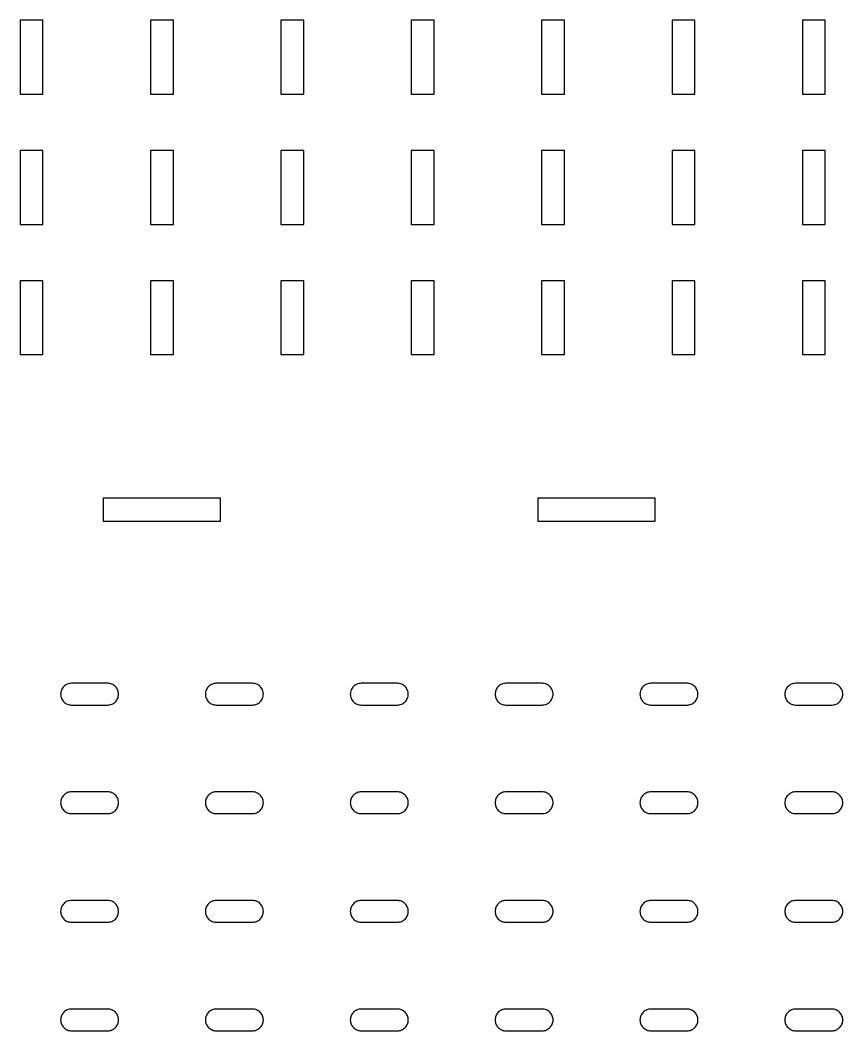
# Model space of a CAD drawing. Header units: millimetres. Extents: x 23 to 531, y -332 to -11.
# Drawn here: x 23.4 to 137, y -156.5 to -16.9 of the extents above; entities that cross this region are included whole.
import ezdxf

# ---------------------------------------------------------------- set-up
doc = ezdxf.new("R2010")
doc.units = ezdxf.units.MM
doc.layers.add('cut_inner', color=7, linetype='Continuous')

msp = doc.modelspace()

# ---------------------------------------------------------------- linework, layer by layer
at = {"layer": 'cut_inner'}
for points in [[(23.43, -27.1), (26.57, -27.1), (26.57, -16.9), (23.43, -16.9)], [(41.42, -27.1), (44.58, -27.1), (44.58, -16.9), (41.42, -16.9)], [(59.42, -27.1), (62.58, -27.1), (62.58, -16.9), (59.42, -16.9)], [(77.42, -27.1), (80.58, -27.1), (80.58, -16.9), (77.42, -16.9)], [(95.42, -27.1), (98.58, -27.1), (98.58, -16.9), (95.42, -16.9)], [(113.42, -27.1), (116.58, -27.1), (116.58, -16.9), (113.42, -16.9)], [(131.43, -27.1), (134.57, -27.1), (134.57, -16.9), (131.43, -16.9)], [(23.43, -45.1), (26.57, -45.1), (26.57, -34.9), (23.43, -34.9)], [(41.42, -45.1), (44.58, -45.1), (44.58, -34.9), (41.42, -34.9)], [(59.42, -45.1), (62.58, -45.1), (62.58, -34.9), (59.42, -34.9)], [(77.42, -45.1), (80.58, -45.1), (80.58, -34.9), (77.42, -34.9)], [(95.42, -45.1), (98.58, -45.1), (98.58, -34.9), (95.42, -34.9)], [(113.42, -45.1), (116.58, -45.1), (116.58, -34.9), (113.42, -34.9)], [(131.43, -45.1), (134.57, -45.1), (134.57, -34.9), (131.43, -34.9)], [(23.43, -63.1), (26.57, -63.1), (26.57, -52.9), (23.43, -52.9)], [(41.42, -63.1), (44.58, -63.1), (44.58, -52.9), (41.42, -52.9)], [(59.42, -63.1), (62.58, -63.1), (62.58, -52.9), (59.42, -52.9)], [(77.42, -63.1), (80.58, -63.1), (80.58, -52.9), (77.42, -52.9)], [(95.42, -63.1), (98.58, -63.1), (98.58, -52.9), (95.42, -52.9)], [(113.42, -63.1), (116.58, -63.1), (116.58, -52.9), (113.42, -52.9)], [(131.43, -63.1), (134.57, -63.1), (134.57, -52.9), (131.43, -52.9)], [(34.9, -86.08), (51.1, -86.08), (51.1, -82.92), (34.9, -82.92)], [(94.9, -86.08), (111.1, -86.08), (111.1, -82.92), (94.9, -82.92)], [(30.5, -111.5), (35.5, -111.5), (35.65, -111.49), (35.79, -111.47), (35.94, -111.44), (36.07, -111.39), (36.21, -111.32), (36.33, -111.25), (36.45, -111.16), (36.56, -111.06), (36.66, -110.95), (36.75, -110.83), (36.82, -110.71), (36.89, -110.57), (36.94, -110.44), (36.97, -110.29), (36.99, -110.15), (37, -110), (37, -110), (36.99, -109.85), (36.97, -109.71), (36.94, -109.56), (36.89, -109.43), (36.82, -109.29), (36.75, -109.17), (36.66, -109.05), (36.56, -108.94), (36.45, -108.84), (36.33, -108.75), (36.21, -108.68), (36.07, -108.61), (35.94, -108.56), (35.79, -108.53), (35.65, -108.51), (35.5, -108.5), (30.5, -108.5), (30.35, -108.51), (30.21, -108.53), (30.06, -108.56), (29.93, -108.61), (29.79, -108.68), (29.67, -108.75), (29.55, -108.84), (29.44, -108.94), (29.34, -109.05), (29.25, -109.17), (29.18, -109.29), (29.11, -109.43), (29.06, -109.56), (29.03, -109.71), (29.01, -109.85), (29, -110), (29, -110), (29.01, -110.15), (29.03, -110.29), (29.06, -110.44), (29.11, -110.57), (29.18, -110.71), (29.25, -110.83), (29.34, -110.95), (29.44, -111.06), (29.55, -111.16), (29.67, -111.25), (29.79, -111.32), (29.93, -111.39), (30.06, -111.44), (30.21, -111.47), (30.35, -111.49), (30.5, -111.5)], [(50.5, -111.5), (55.5, -111.5), (55.65, -111.49), (55.79, -111.47), (55.94, -111.44), (56.07, -111.39), (56.21, -111.32), (56.33, -111.25), (56.45, -111.16), (56.56, -111.06), (56.66, -110.95), (56.75, -110.83), (56.82, -110.71), (56.89, -110.57), (56.94, -110.44), (56.97, -110.29), (56.99, -110.15), (57, -110), (57, -110), (56.99, -109.85), (56.97, -109.71), (56.94, -109.56), (56.89, -109.43), (56.82, -109.29), (56.75, -109.17), (56.66, -109.05), (56.56, -108.94), (56.45, -108.84), (56.33, -108.75), (56.21, -108.68), (56.07, -108.61), (55.94, -108.56), (55.79, -108.53), (55.65, -108.51), (55.5, -108.5), (50.5, -108.5), (50.35, -108.51), (50.21, -108.53), (50.06, -108.56), (49.93, -108.61), (49.79, -108.68), (49.67, -108.75), (49.55, -108.84), (49.44, -108.94), (49.34, -109.05), (49.25, -109.17), (49.18, -109.29), (49.11, -109.43), (49.06, -109.56), (49.03, -109.71), (49.01, -109.85), (49, -110), (49, -110), (49.01, -110.15), (49.03, -110.29), (49.06, -110.44), (49.11, -110.57), (49.18, -110.71), (49.25, -110.83), (49.34, -110.95), (49.44, -111.06), (49.55, -111.16), (49.67, -111.25), (49.79, -111.32), (49.93, -111.39), (50.06, -111.44), (50.21, -111.47), (50.35, -111.49), (50.5, -111.5)], [(70.5, -111.5), (75.5, -111.5), (75.65, -111.49), (75.79, -111.47), (75.94, -111.44), (76.07, -111.39), (76.21, -111.32), (76.33, -111.25), (76.45, -111.16), (76.56, -111.06), (76.66, -110.95), (76.75, -110.83), (76.82, -110.71), (76.89, -110.57), (76.94, -110.44), (76.97, -110.29), (76.99, -110.15), (77, -110), (77, -110), (76.99, -109.85), (76.97, -109.71), (76.94, -109.56), (76.89, -109.43), (76.82, -109.29), (76.75, -109.17), (76.66, -109.05), (76.56, -108.94), (76.45, -108.84), (76.33, -108.75), (76.21, -108.68), (76.07, -108.61), (75.94, -108.56), (75.79, -108.53), (75.65, -108.51), (75.5, -108.5), (70.5, -108.5), (70.35, -108.51), (70.21, -108.53), (70.06, -108.56), (69.93, -108.61), (69.79, -108.68), (69.67, -108.75), (69.55, -108.84), (69.44, -108.94), (69.34, -109.05), (69.25, -109.17), (69.18, -109.29), (69.11, -109.43), (69.06, -109.56), (69.03, -109.71), (69.01, -109.85), (69, -110), (69, -110), (69.01, -110.15), (69.03, -110.29), (69.06, -110.44), (69.11, -110.57), (69.18, -110.71), (69.25, -110.83), (69.34, -110.95), (69.44, -111.06), (69.55, -111.16), (69.67, -111.25), (69.79, -111.32), (69.93, -111.39), (70.06, -111.44), (70.21, -111.47), (70.35, -111.49), (70.5, -111.5)], [(90.5, -111.5), (95.5, -111.5), (95.65, -111.49), (95.79, -111.47), (95.94, -111.44), (96.07, -111.39), (96.21, -111.32), (96.33, -111.25), (96.45, -111.16), (96.56, -111.06), (96.66, -110.95), (96.75, -110.83), (96.82, -110.71), (96.89, -110.57), (96.94, -110.44), (96.97, -110.29), (96.99, -110.15), (97, -110), (97, -110), (96.99, -109.85), (96.97, -109.71), (96.94, -109.56), (96.89, -109.43), (96.82, -109.29), (96.75, -109.17), (96.66, -109.05), (96.56, -108.94), (96.45, -108.84), (96.33, -108.75), (96.21, -108.68), (96.07, -108.61), (95.94, -108.56), (95.79, -108.53), (95.65, -108.51), (95.5, -108.5), (90.5, -108.5), (90.35, -108.51), (90.21, -108.53), (90.06, -108.56), (89.93, -108.61), (89.79, -108.68), (89.67, -108.75), (89.55, -108.84), (89.44, -108.94), (89.34, -109.05), (89.25, -109.17), (89.18, -109.29), (89.11, -109.43), (89.06, -109.56), (89.03, -109.71), (89.01, -109.85), (89, -110), (89, -110), (89.01, -110.15), (89.03, -110.29), (89.06, -110.44), (89.11, -110.57), (89.18, -110.71), (89.25, -110.83), (89.34, -110.95), (89.44, -111.06), (89.55, -111.16), (89.67, -111.25), (89.79, -111.32), (89.93, -111.39), (90.06, -111.44), (90.21, -111.47), (90.35, -111.49), (90.5, -111.5)], [(110.5, -111.5), (115.5, -111.5), (115.65, -111.49), (115.79, -111.47), (115.94, -111.44), (116.07, -111.39), (116.21, -111.32), (116.33, -111.25), (116.45, -111.16), (116.56, -111.06), (116.66, -110.95), (116.75, -110.83), (116.82, -110.71), (116.89, -110.57), (116.94, -110.44), (116.97, -110.29), (116.99, -110.15), (117, -110), (117, -110), (116.99, -109.85), (116.97, -109.71), (116.94, -109.56), (116.89, -109.43), (116.82, -109.29), (116.75, -109.17), (116.66, -109.05), (116.56, -108.94), (116.45, -108.84), (116.33, -108.75), (116.21, -108.68), (116.07, -108.61), (115.94, -108.56), (115.79, -108.53), (115.65, -108.51), (115.5, -108.5), (110.5, -108.5), (110.35, -108.51), (110.21, -108.53), (110.06, -108.56), (109.93, -108.61), (109.79, -108.68), (109.67, -108.75), (109.55, -108.84), (109.44, -108.94), (109.34, -109.05), (109.25, -109.17), (109.18, -109.29), (109.11, -109.43), (109.06, -109.56), (109.03, -109.71), (109.01, -109.85), (109, -110), (109, -110), (109.01, -110.15), (109.03, -110.29), (109.06, -110.44), (109.11, -110.57), (109.18, -110.71), (109.25, -110.83), (109.34, -110.95), (109.44, -111.06), (109.55, -111.16), (109.67, -111.25), (109.79, -111.32), (109.93, -111.39), (110.06, -111.44), (110.21, -111.47), (110.35, -111.49), (110.5, -111.5)], [(130.5, -111.5), (135.5, -111.5), (135.65, -111.49), (135.79, -111.47), (135.94, -111.44), (136.07, -111.39), (136.21, -111.32), (136.33, -111.25), (136.45, -111.16), (136.56, -111.06), (136.66, -110.95), (136.75, -110.83), (136.82, -110.71), (136.89, -110.57), (136.94, -110.44), (136.97, -110.29), (136.99, -110.15), (137, -110), (137, -110), (136.99, -109.85), (136.97, -109.71), (136.94, -109.56), (136.89, -109.43), (136.82, -109.29), (136.75, -109.17), (136.66, -109.05), (136.56, -108.94), (136.45, -108.84), (136.33, -108.75), (136.21, -108.68), (136.07, -108.61), (135.94, -108.56), (135.79, -108.53), (135.65, -108.51), (135.5, -108.5), (130.5, -108.5), (130.35, -108.51), (130.21, -108.53), (130.06, -108.56), (129.93, -108.61), (129.79, -108.68), (129.67, -108.75), (129.55, -108.84), (129.44, -108.94), (129.34, -109.05), (129.25, -109.17), (129.18, -109.29), (129.11, -109.43), (129.06, -109.56), (129.03, -109.71), (129.01, -109.85), (129, -110), (129, -110), (129.01, -110.15), (129.03, -110.29), (129.06, -110.44), (129.11, -110.57), (129.18, -110.71), (129.25, -110.83), (129.34, -110.95), (129.44, -111.06), (129.55, -111.16), (129.67, -111.25), (129.79, -111.32), (129.93, -111.39), (130.06, -111.44), (130.21, -111.47), (130.35, -111.49), (130.5, -111.5)], [(30.5, -126.5), (35.5, -126.5), (35.65, -126.49), (35.79, -126.47), (35.94, -126.44), (36.07, -126.39), (36.21, -126.32), (36.33, -126.25), (36.45, -126.16), (36.56, -126.06), (36.66, -125.95), (36.75, -125.83), (36.82, -125.71), (36.89, -125.57), (36.94, -125.44), (36.97, -125.29), (36.99, -125.15), (37, -125), (37, -125), (36.99, -124.85), (36.97, -124.71), (36.94, -124.56), (36.89, -124.43), (36.82, -124.29), (36.75, -124.17), (36.66, -124.05), (36.56, -123.94), (36.45, -123.84), (36.33, -123.75), (36.21, -123.68), (36.07, -123.61), (35.94, -123.56), (35.79, -123.53), (35.65, -123.51), (35.5, -123.5), (30.5, -123.5), (30.35, -123.51), (30.21, -123.53), (30.06, -123.56), (29.93, -123.61), (29.79, -123.68), (29.67, -123.75), (29.55, -123.84), (29.44, -123.94), (29.34, -124.05), (29.25, -124.17), (29.18, -124.29), (29.11, -124.43), (29.06, -124.56), (29.03, -124.71), (29.01, -124.85), (29, -125), (29, -125), (29.01, -125.15), (29.03, -125.29), (29.06, -125.44), (29.11, -125.57), (29.18, -125.71), (29.25, -125.83), (29.34, -125.95), (29.44, -126.06), (29.55, -126.16), (29.67, -126.25), (29.79, -126.32), (29.93, -126.39), (30.06, -126.44), (30.21, -126.47), (30.35, -126.49), (30.5, -126.5)], [(50.5, -126.5), (55.5, -126.5), (55.65, -126.49), (55.79, -126.47), (55.94, -126.44), (56.07, -126.39), (56.21, -126.32), (56.33, -126.25), (56.45, -126.16), (56.56, -126.06), (56.66, -125.95), (56.75, -125.83), (56.82, -125.71), (56.89, -125.57), (56.94, -125.44), (56.97, -125.29), (56.99, -125.15), (57, -125), (57, -125), (56.99, -124.85), (56.97, -124.71), (56.94, -124.56), (56.89, -124.43), (56.82, -124.29), (56.75, -124.17), (56.66, -124.05), (56.56, -123.94), (56.45, -123.84), (56.33, -123.75), (56.21, -123.68), (56.07, -123.61), (55.94, -123.56), (55.79, -123.53), (55.65, -123.51), (55.5, -123.5), (50.5, -123.5), (50.35, -123.51), (50.21, -123.53), (50.06, -123.56), (49.93, -123.61), (49.79, -123.68), (49.67, -123.75), (49.55, -123.84), (49.44, -123.94), (49.34, -124.05), (49.25, -124.17), (49.18, -124.29), (49.11, -124.43), (49.06, -124.56), (49.03, -124.71), (49.01, -124.85), (49, -125), (49, -125), (49.01, -125.15), (49.03, -125.29), (49.06, -125.44), (49.11, -125.57), (49.18, -125.71), (49.25, -125.83), (49.34, -125.95), (49.44, -126.06), (49.55, -126.16), (49.67, -126.25), (49.79, -126.32), (49.93, -126.39), (50.06, -126.44), (50.21, -126.47), (50.35, -126.49), (50.5, -126.5)], [(70.5, -126.5), (75.5, -126.5), (75.65, -126.49), (75.79, -126.47), (75.94, -126.44), (76.07, -126.39), (76.21, -126.32), (76.33, -126.25), (76.45, -126.16), (76.56, -126.06), (76.66, -125.95), (76.75, -125.83), (76.82, -125.71), (76.89, -125.57), (76.94, -125.44), (76.97, -125.29), (76.99, -125.15), (77, -125), (77, -125), (76.99, -124.85), (76.97, -124.71), (76.94, -124.56), (76.89, -124.43), (76.82, -124.29), (76.75, -124.17), (76.66, -124.05), (76.56, -123.94), (76.45, -123.84), (76.33, -123.75), (76.21, -123.68), (76.07, -123.61), (75.94, -123.56), (75.79, -123.53), (75.65, -123.51), (75.5, -123.5), (70.5, -123.5), (70.35, -123.51), (70.21, -123.53), (70.06, -123.56), (69.93, -123.61), (69.79, -123.68), (69.67, -123.75), (69.55, -123.84), (69.44, -123.94), (69.34, -124.05), (69.25, -124.17), (69.18, -124.29), (69.11, -124.43), (69.06, -124.56), (69.03, -124.71), (69.01, -124.85), (69, -125), (69, -125), (69.01, -125.15), (69.03, -125.29), (69.06, -125.44), (69.11, -125.57), (69.18, -125.71), (69.25, -125.83), (69.34, -125.95), (69.44, -126.06), (69.55, -126.16), (69.67, -126.25), (69.79, -126.32), (69.93, -126.39), (70.06, -126.44), (70.21, -126.47), (70.35, -126.49), (70.5, -126.5)], [(90.5, -126.5), (95.5, -126.5), (95.65, -126.49), (95.79, -126.47), (95.94, -126.44), (96.07, -126.39), (96.21, -126.32), (96.33, -126.25), (96.45, -126.16), (96.56, -126.06), (96.66, -125.95), (96.75, -125.83), (96.82, -125.71), (96.89, -125.57), (96.94, -125.44), (96.97, -125.29), (96.99, -125.15), (97, -125), (97, -125), (96.99, -124.85), (96.97, -124.71), (96.94, -124.56), (96.89, -124.43), (96.82, -124.29), (96.75, -124.17), (96.66, -124.05), (96.56, -123.94), (96.45, -123.84), (96.33, -123.75), (96.21, -123.68), (96.07, -123.61), (95.94, -123.56), (95.79, -123.53), (95.65, -123.51), (95.5, -123.5), (90.5, -123.5), (90.35, -123.51), (90.21, -123.53), (90.06, -123.56), (89.93, -123.61), (89.79, -123.68), (89.67, -123.75), (89.55, -123.84), (89.44, -123.94), (89.34, -124.05), (89.25, -124.17), (89.18, -124.29), (89.11, -124.43), (89.06, -124.56), (89.03, -124.71), (89.01, -124.85), (89, -125), (89, -125), (89.01, -125.15), (89.03, -125.29), (89.06, -125.44), (89.11, -125.57), (89.18, -125.71), (89.25, -125.83), (89.34, -125.95), (89.44, -126.06), (89.55, -126.16), (89.67, -126.25), (89.79, -126.32), (89.93, -126.39), (90.06, -126.44), (90.21, -126.47), (90.35, -126.49), (90.5, -126.5)], [(110.5, -126.5), (115.5, -126.5), (115.65, -126.49), (115.79, -126.47), (115.94, -126.44), (116.07, -126.39), (116.21, -126.32), (116.33, -126.25), (116.45, -126.16), (116.56, -126.06), (116.66, -125.95), (116.75, -125.83), (116.82, -125.71), (116.89, -125.57), (116.94, -125.44), (116.97, -125.29), (116.99, -125.15), (117, -125), (117, -125), (116.99, -124.85), (116.97, -124.71), (116.94, -124.56), (116.89, -124.43), (116.82, -124.29), (116.75, -124.17), (116.66, -124.05), (116.56, -123.94), (116.45, -123.84), (116.33, -123.75), (116.21, -123.68), (116.07, -123.61), (115.94, -123.56), (115.79, -123.53), (115.65, -123.51), (115.5, -123.5), (110.5, -123.5), (110.35, -123.51), (110.21, -123.53), (110.06, -123.56), (109.93, -123.61), (109.79, -123.68), (109.67, -123.75), (109.55, -123.84), (109.44, -123.94), (109.34, -124.05), (109.25, -124.17), (109.18, -124.29), (109.11, -124.43), (109.06, -124.56), (109.03, -124.71), (109.01, -124.85), (109, -125), (109, -125), (109.01, -125.15), (109.03, -125.29), (109.06, -125.44), (109.11, -125.57), (109.18, -125.71), (109.25, -125.83), (109.34, -125.95), (109.44, -126.06), (109.55, -126.16), (109.67, -126.25), (109.79, -126.32), (109.93, -126.39), (110.06, -126.44), (110.21, -126.47), (110.35, -126.49), (110.5, -126.5)], [(130.5, -126.5), (135.5, -126.5), (135.65, -126.49), (135.79, -126.47), (135.94, -126.44), (136.07, -126.39), (136.21, -126.32), (136.33, -126.25), (136.45, -126.16), (136.56, -126.06), (136.66, -125.95), (136.75, -125.83), (136.82, -125.71), (136.89, -125.57), (136.94, -125.44), (136.97, -125.29), (136.99, -125.15), (137, -125), (137, -125), (136.99, -124.85), (136.97, -124.71), (136.94, -124.56), (136.89, -124.43), (136.82, -124.29), (136.75, -124.17), (136.66, -124.05), (136.56, -123.94), (136.45, -123.84), (136.33, -123.75), (136.21, -123.68), (136.07, -123.61), (135.94, -123.56), (135.79, -123.53), (135.65, -123.51), (135.5, -123.5), (130.5, -123.5), (130.35, -123.51), (130.21, -123.53), (130.06, -123.56), (129.93, -123.61), (129.79, -123.68), (129.67, -123.75), (129.55, -123.84), (129.44, -123.94), (129.34, -124.05), (129.25, -124.17), (129.18, -124.29), (129.11, -124.43), (129.06, -124.56), (129.03, -124.71), (129.01, -124.85), (129, -125), (129, -125), (129.01, -125.15), (129.03, -125.29), (129.06, -125.44), (129.11, -125.57), (129.18, -125.71), (129.25, -125.83), (129.34, -125.95), (129.44, -126.06), (129.55, -126.16), (129.67, -126.25), (129.79, -126.32), (129.93, -126.39), (130.06, -126.44), (130.21, -126.47), (130.35, -126.49), (130.5, -126.5)], [(30.5, -141.5), (35.5, -141.5), (35.65, -141.49), (35.79, -141.47), (35.94, -141.44), (36.07, -141.39), (36.21, -141.32), (36.33, -141.25), (36.45, -141.16), (36.56, -141.06), (36.66, -140.95), (36.75, -140.83), (36.82, -140.71), (36.89, -140.57), (36.94, -140.44), (36.97, -140.29), (36.99, -140.15), (37, -140), (37, -140), (36.99, -139.85), (36.97, -139.71), (36.94, -139.56), (36.89, -139.43), (36.82, -139.29), (36.75, -139.17), (36.66, -139.05), (36.56, -138.94), (36.45, -138.84), (36.33, -138.75), (36.21, -138.68), (36.07, -138.61), (35.94, -138.56), (35.79, -138.53), (35.65, -138.51), (35.5, -138.5), (30.5, -138.5), (30.35, -138.51), (30.21, -138.53), (30.06, -138.56), (29.93, -138.61), (29.79, -138.68), (29.67, -138.75), (29.55, -138.84), (29.44, -138.94), (29.34, -139.05), (29.25, -139.17), (29.18, -139.29), (29.11, -139.43), (29.06, -139.56), (29.03, -139.71), (29.01, -139.85), (29, -140), (29, -140), (29.01, -140.15), (29.03, -140.29), (29.06, -140.44), (29.11, -140.57), (29.18, -140.71), (29.25, -140.83), (29.34, -140.95), (29.44, -141.06), (29.55, -141.16), (29.67, -141.25), (29.79, -141.32), (29.93, -141.39), (30.06, -141.44), (30.21, -141.47), (30.35, -141.49), (30.5, -141.5)], [(50.5, -141.5), (55.5, -141.5), (55.65, -141.49), (55.79, -141.47), (55.94, -141.44), (56.07, -141.39), (56.21, -141.32), (56.33, -141.25), (56.45, -141.16), (56.56, -141.06), (56.66, -140.95), (56.75, -140.83), (56.82, -140.71), (56.89, -140.57), (56.94, -140.44), (56.97, -140.29), (56.99, -140.15), (57, -140), (57, -140), (56.99, -139.85), (56.97, -139.71), (56.94, -139.56), (56.89, -139.43), (56.82, -139.29), (56.75, -139.17), (56.66, -139.05), (56.56, -138.94), (56.45, -138.84), (56.33, -138.75), (56.21, -138.68), (56.07, -138.61), (55.94, -138.56), (55.79, -138.53), (55.65, -138.51), (55.5, -138.5), (50.5, -138.5), (50.35, -138.51), (50.21, -138.53), (50.06, -138.56), (49.93, -138.61), (49.79, -138.68), (49.67, -138.75), (49.55, -138.84), (49.44, -138.94), (49.34, -139.05), (49.25, -139.17), (49.18, -139.29), (49.11, -139.43), (49.06, -139.56), (49.03, -139.71), (49.01, -139.85), (49, -140), (49, -140), (49.01, -140.15), (49.03, -140.29), (49.06, -140.44), (49.11, -140.57), (49.18, -140.71), (49.25, -140.83), (49.34, -140.95), (49.44, -141.06), (49.55, -141.16), (49.67, -141.25), (49.79, -141.32), (49.93, -141.39), (50.06, -141.44), (50.21, -141.47), (50.35, -141.49), (50.5, -141.5)], [(70.5, -141.5), (75.5, -141.5), (75.65, -141.49), (75.79, -141.47), (75.94, -141.44), (76.07, -141.39), (76.21, -141.32), (76.33, -141.25), (76.45, -141.16), (76.56, -141.06), (76.66, -140.95), (76.75, -140.83), (76.82, -140.71), (76.89, -140.57), (76.94, -140.44), (76.97, -140.29), (76.99, -140.15), (77, -140), (77, -140), (76.99, -139.85), (76.97, -139.71), (76.94, -139.56), (76.89, -139.43), (76.82, -139.29), (76.75, -139.17), (76.66, -139.05), (76.56, -138.94), (76.45, -138.84), (76.33, -138.75), (76.21, -138.68), (76.07, -138.61), (75.94, -138.56), (75.79, -138.53), (75.65, -138.51), (75.5, -138.5), (70.5, -138.5), (70.35, -138.51), (70.21, -138.53), (70.06, -138.56), (69.93, -138.61), (69.79, -138.68), (69.67, -138.75), (69.55, -138.84), (69.44, -138.94), (69.34, -139.05), (69.25, -139.17), (69.18, -139.29), (69.11, -139.43), (69.06, -139.56), (69.03, -139.71), (69.01, -139.85), (69, -140), (69, -140), (69.01, -140.15), (69.03, -140.29), (69.06, -140.44), (69.11, -140.57), (69.18, -140.71), (69.25, -140.83), (69.34, -140.95), (69.44, -141.06), (69.55, -141.16), (69.67, -141.25), (69.79, -141.32), (69.93, -141.39), (70.06, -141.44), (70.21, -141.47), (70.35, -141.49), (70.5, -141.5)], [(90.5, -141.5), (95.5, -141.5), (95.65, -141.49), (95.79, -141.47), (95.94, -141.44), (96.07, -141.39), (96.21, -141.32), (96.33, -141.25), (96.45, -141.16), (96.56, -141.06), (96.66, -140.95), (96.75, -140.83), (96.82, -140.71), (96.89, -140.57), (96.94, -140.44), (96.97, -140.29), (96.99, -140.15), (97, -140), (97, -140), (96.99, -139.85), (96.97, -139.71), (96.94, -139.56), (96.89, -139.43), (96.82, -139.29), (96.75, -139.17), (96.66, -139.05), (96.56, -138.94), (96.45, -138.84), (96.33, -138.75), (96.21, -138.68), (96.07, -138.61), (95.94, -138.56), (95.79, -138.53), (95.65, -138.51), (95.5, -138.5), (90.5, -138.5), (90.35, -138.51), (90.21, -138.53), (90.06, -138.56), (89.93, -138.61), (89.79, -138.68), (89.67, -138.75), (89.55, -138.84), (89.44, -138.94), (89.34, -139.05), (89.25, -139.17), (89.18, -139.29), (89.11, -139.43), (89.06, -139.56), (89.03, -139.71), (89.01, -139.85), (89, -140), (89, -140), (89.01, -140.15), (89.03, -140.29), (89.06, -140.44), (89.11, -140.57), (89.18, -140.71), (89.25, -140.83), (89.34, -140.95), (89.44, -141.06), (89.55, -141.16), (89.67, -141.25), (89.79, -141.32), (89.93, -141.39), (90.06, -141.44), (90.21, -141.47), (90.35, -141.49), (90.5, -141.5)], [(110.5, -141.5), (115.5, -141.5), (115.65, -141.49), (115.79, -141.47), (115.94, -141.44), (116.07, -141.39), (116.21, -141.32), (116.33, -141.25), (116.45, -141.16), (116.56, -141.06), (116.66, -140.95), (116.75, -140.83), (116.82, -140.71), (116.89, -140.57), (116.94, -140.44), (116.97, -140.29), (116.99, -140.15), (117, -140), (117, -140), (116.99, -139.85), (116.97, -139.71), (116.94, -139.56), (116.89, -139.43), (116.82, -139.29), (116.75, -139.17), (116.66, -139.05), (116.56, -138.94), (116.45, -138.84), (116.33, -138.75), (116.21, -138.68), (116.07, -138.61), (115.94, -138.56), (115.79, -138.53), (115.65, -138.51), (115.5, -138.5), (110.5, -138.5), (110.35, -138.51), (110.21, -138.53), (110.06, -138.56), (109.93, -138.61), (109.79, -138.68), (109.67, -138.75), (109.55, -138.84), (109.44, -138.94), (109.34, -139.05), (109.25, -139.17), (109.18, -139.29), (109.11, -139.43), (109.06, -139.56), (109.03, -139.71), (109.01, -139.85), (109, -140), (109, -140), (109.01, -140.15), (109.03, -140.29), (109.06, -140.44), (109.11, -140.57), (109.18, -140.71), (109.25, -140.83), (109.34, -140.95), (109.44, -141.06), (109.55, -141.16), (109.67, -141.25), (109.79, -141.32), (109.93, -141.39), (110.06, -141.44), (110.21, -141.47), (110.35, -141.49), (110.5, -141.5)], [(130.5, -141.5), (135.5, -141.5), (135.65, -141.49), (135.79, -141.47), (135.94, -141.44), (136.07, -141.39), (136.21, -141.32), (136.33, -141.25), (136.45, -141.16), (136.56, -141.06), (136.66, -140.95), (136.75, -140.83), (136.82, -140.71), (136.89, -140.57), (136.94, -140.44), (136.97, -140.29), (136.99, -140.15), (137, -140), (137, -140), (136.99, -139.85), (136.97, -139.71), (136.94, -139.56), (136.89, -139.43), (136.82, -139.29), (136.75, -139.17), (136.66, -139.05), (136.56, -138.94), (136.45, -138.84), (136.33, -138.75), (136.21, -138.68), (136.07, -138.61), (135.94, -138.56), (135.79, -138.53), (135.65, -138.51), (135.5, -138.5), (130.5, -138.5), (130.35, -138.51), (130.21, -138.53), (130.06, -138.56), (129.93, -138.61), (129.79, -138.68), (129.67, -138.75), (129.55, -138.84), (129.44, -138.94), (129.34, -139.05), (129.25, -139.17), (129.18, -139.29), (129.11, -139.43), (129.06, -139.56), (129.03, -139.71), (129.01, -139.85), (129, -140), (129, -140), (129.01, -140.15), (129.03, -140.29), (129.06, -140.44), (129.11, -140.57), (129.18, -140.71), (129.25, -140.83), (129.34, -140.95), (129.44, -141.06), (129.55, -141.16), (129.67, -141.25), (129.79, -141.32), (129.93, -141.39), (130.06, -141.44), (130.21, -141.47), (130.35, -141.49), (130.5, -141.5)], [(30.5, -156.5), (35.5, -156.5), (35.65, -156.49), (35.79, -156.47), (35.94, -156.44), (36.07, -156.39), (36.21, -156.32), (36.33, -156.25), (36.45, -156.16), (36.56, -156.06), (36.66, -155.95), (36.75, -155.83), (36.82, -155.71), (36.89, -155.57), (36.94, -155.44), (36.97, -155.29), (36.99, -155.15), (37, -155), (37, -155), (36.99, -154.85), (36.97, -154.71), (36.94, -154.56), (36.89, -154.43), (36.82, -154.29), (36.75, -154.17), (36.66, -154.05), (36.56, -153.94), (36.45, -153.84), (36.33, -153.75), (36.21, -153.68), (36.07, -153.61), (35.94, -153.56), (35.79, -153.53), (35.65, -153.51), (35.5, -153.5), (30.5, -153.5), (30.35, -153.51), (30.21, -153.53), (30.06, -153.56), (29.93, -153.61), (29.79, -153.68), (29.67, -153.75), (29.55, -153.84), (29.44, -153.94), (29.34, -154.05), (29.25, -154.17), (29.18, -154.29), (29.11, -154.43), (29.06, -154.56), (29.03, -154.71), (29.01, -154.85), (29, -155), (29, -155), (29.01, -155.15), (29.03, -155.29), (29.06, -155.44), (29.11, -155.57), (29.18, -155.71), (29.25, -155.83), (29.34, -155.95), (29.44, -156.06), (29.55, -156.16), (29.67, -156.25), (29.79, -156.32), (29.93, -156.39), (30.06, -156.44), (30.21, -156.47), (30.35, -156.49), (30.5, -156.5)], [(50.5, -156.5), (55.5, -156.5), (55.65, -156.49), (55.79, -156.47), (55.94, -156.44), (56.07, -156.39), (56.21, -156.32), (56.33, -156.25), (56.45, -156.16), (56.56, -156.06), (56.66, -155.95), (56.75, -155.83), (56.82, -155.71), (56.89, -155.57), (56.94, -155.44), (56.97, -155.29), (56.99, -155.15), (57, -155), (57, -155), (56.99, -154.85), (56.97, -154.71), (56.94, -154.56), (56.89, -154.43), (56.82, -154.29), (56.75, -154.17), (56.66, -154.05), (56.56, -153.94), (56.45, -153.84), (56.33, -153.75), (56.21, -153.68), (56.07, -153.61), (55.94, -153.56), (55.79, -153.53), (55.65, -153.51), (55.5, -153.5), (50.5, -153.5), (50.35, -153.51), (50.21, -153.53), (50.06, -153.56), (49.93, -153.61), (49.79, -153.68), (49.67, -153.75), (49.55, -153.84), (49.44, -153.94), (49.34, -154.05), (49.25, -154.17), (49.18, -154.29), (49.11, -154.43), (49.06, -154.56), (49.03, -154.71), (49.01, -154.85), (49, -155), (49, -155), (49.01, -155.15), (49.03, -155.29), (49.06, -155.44), (49.11, -155.57), (49.18, -155.71), (49.25, -155.83), (49.34, -155.95), (49.44, -156.06), (49.55, -156.16), (49.67, -156.25), (49.79, -156.32), (49.93, -156.39), (50.06, -156.44), (50.21, -156.47), (50.35, -156.49), (50.5, -156.5)], [(70.5, -156.5), (75.5, -156.5), (75.65, -156.49), (75.79, -156.47), (75.94, -156.44), (76.07, -156.39), (76.21, -156.32), (76.33, -156.25), (76.45, -156.16), (76.56, -156.06), (76.66, -155.95), (76.75, -155.83), (76.82, -155.71), (76.89, -155.57), (76.94, -155.44), (76.97, -155.29), (76.99, -155.15), (77, -155), (77, -155), (76.99, -154.85), (76.97, -154.71), (76.94, -154.56), (76.89, -154.43), (76.82, -154.29), (76.75, -154.17), (76.66, -154.05), (76.56, -153.94), (76.45, -153.84), (76.33, -153.75), (76.21, -153.68), (76.07, -153.61), (75.94, -153.56), (75.79, -153.53), (75.65, -153.51), (75.5, -153.5), (70.5, -153.5), (70.35, -153.51), (70.21, -153.53), (70.06, -153.56), (69.93, -153.61), (69.79, -153.68), (69.67, -153.75), (69.55, -153.84), (69.44, -153.94), (69.34, -154.05), (69.25, -154.17), (69.18, -154.29), (69.11, -154.43), (69.06, -154.56), (69.03, -154.71), (69.01, -154.85), (69, -155), (69, -155), (69.01, -155.15), (69.03, -155.29), (69.06, -155.44), (69.11, -155.57), (69.18, -155.71), (69.25, -155.83), (69.34, -155.95), (69.44, -156.06), (69.55, -156.16), (69.67, -156.25), (69.79, -156.32), (69.93, -156.39), (70.06, -156.44), (70.21, -156.47), (70.35, -156.49), (70.5, -156.5)], [(90.5, -156.5), (95.5, -156.5), (95.65, -156.49), (95.79, -156.47), (95.94, -156.44), (96.07, -156.39), (96.21, -156.32), (96.33, -156.25), (96.45, -156.16), (96.56, -156.06), (96.66, -155.95), (96.75, -155.83), (96.82, -155.71), (96.89, -155.57), (96.94, -155.44), (96.97, -155.29), (96.99, -155.15), (97, -155), (97, -155), (96.99, -154.85), (96.97, -154.71), (96.94, -154.56), (96.89, -154.43), (96.82, -154.29), (96.75, -154.17), (96.66, -154.05), (96.56, -153.94), (96.45, -153.84), (96.33, -153.75), (96.21, -153.68), (96.07, -153.61), (95.94, -153.56), (95.79, -153.53), (95.65, -153.51), (95.5, -153.5), (90.5, -153.5), (90.35, -153.51), (90.21, -153.53), (90.06, -153.56), (89.93, -153.61), (89.79, -153.68), (89.67, -153.75), (89.55, -153.84), (89.44, -153.94), (89.34, -154.05), (89.25, -154.17), (89.18, -154.29), (89.11, -154.43), (89.06, -154.56), (89.03, -154.71), (89.01, -154.85), (89, -155), (89, -155), (89.01, -155.15), (89.03, -155.29), (89.06, -155.44), (89.11, -155.57), (89.18, -155.71), (89.25, -155.83), (89.34, -155.95), (89.44, -156.06), (89.55, -156.16), (89.67, -156.25), (89.79, -156.32), (89.93, -156.39), (90.06, -156.44), (90.21, -156.47), (90.35, -156.49), (90.5, -156.5)], [(110.5, -156.5), (115.5, -156.5), (115.65, -156.49), (115.79, -156.47), (115.94, -156.44), (116.07, -156.39), (116.21, -156.32), (116.33, -156.25), (116.45, -156.16), (116.56, -156.06), (116.66, -155.95), (116.75, -155.83), (116.82, -155.71), (116.89, -155.57), (116.94, -155.44), (116.97, -155.29), (116.99, -155.15), (117, -155), (117, -155), (116.99, -154.85), (116.97, -154.71), (116.94, -154.56), (116.89, -154.43), (116.82, -154.29), (116.75, -154.17), (116.66, -154.05), (116.56, -153.94), (116.45, -153.84), (116.33, -153.75), (116.21, -153.68), (116.07, -153.61), (115.94, -153.56), (115.79, -153.53), (115.65, -153.51), (115.5, -153.5), (110.5, -153.5), (110.35, -153.51), (110.21, -153.53), (110.06, -153.56), (109.93, -153.61), (109.79, -153.68), (109.67, -153.75), (109.55, -153.84), (109.44, -153.94), (109.34, -154.05), (109.25, -154.17), (109.18, -154.29), (109.11, -154.43), (109.06, -154.56), (109.03, -154.71), (109.01, -154.85), (109, -155), (109, -155), (109.01, -155.15), (109.03, -155.29), (109.06, -155.44), (109.11, -155.57), (109.18, -155.71), (109.25, -155.83), (109.34, -155.95), (109.44, -156.06), (109.55, -156.16), (109.67, -156.25), (109.79, -156.32), (109.93, -156.39), (110.06, -156.44), (110.21, -156.47), (110.35, -156.49), (110.5, -156.5)], [(130.5, -156.5), (135.5, -156.5), (135.65, -156.49), (135.79, -156.47), (135.94, -156.44), (136.07, -156.39), (136.21, -156.32), (136.33, -156.25), (136.45, -156.16), (136.56, -156.06), (136.66, -155.95), (136.75, -155.83), (136.82, -155.71), (136.89, -155.57), (136.94, -155.44), (136.97, -155.29), (136.99, -155.15), (137, -155), (137, -155), (136.99, -154.85), (136.97, -154.71), (136.94, -154.56), (136.89, -154.43), (136.82, -154.29), (136.75, -154.17), (136.66, -154.05), (136.56, -153.94), (136.45, -153.84), (136.33, -153.75), (136.21, -153.68), (136.07, -153.61), (135.94, -153.56), (135.79, -153.53), (135.65, -153.51), (135.5, -153.5), (130.5, -153.5), (130.35, -153.51), (130.21, -153.53), (130.06, -153.56), (129.93, -153.61), (129.79, -153.68), (129.67, -153.75), (129.55, -153.84), (129.44, -153.94), (129.34, -154.05), (129.25, -154.17), (129.18, -154.29), (129.11, -154.43), (129.06, -154.56), (129.03, -154.71), (129.01, -154.85), (129, -155), (129, -155), (129.01, -155.15), (129.03, -155.29), (129.06, -155.44), (129.11, -155.57), (129.18, -155.71), (129.25, -155.83), (129.34, -155.95), (129.44, -156.06), (129.55, -156.16), (129.67, -156.25), (129.79, -156.32), (129.93, -156.39), (130.06, -156.44), (130.21, -156.47), (130.35, -156.49), (130.5, -156.5)]]:
    msp.add_lwpolyline(points, close=True, dxfattribs=at)

doc.saveas('drawing.dxf')
